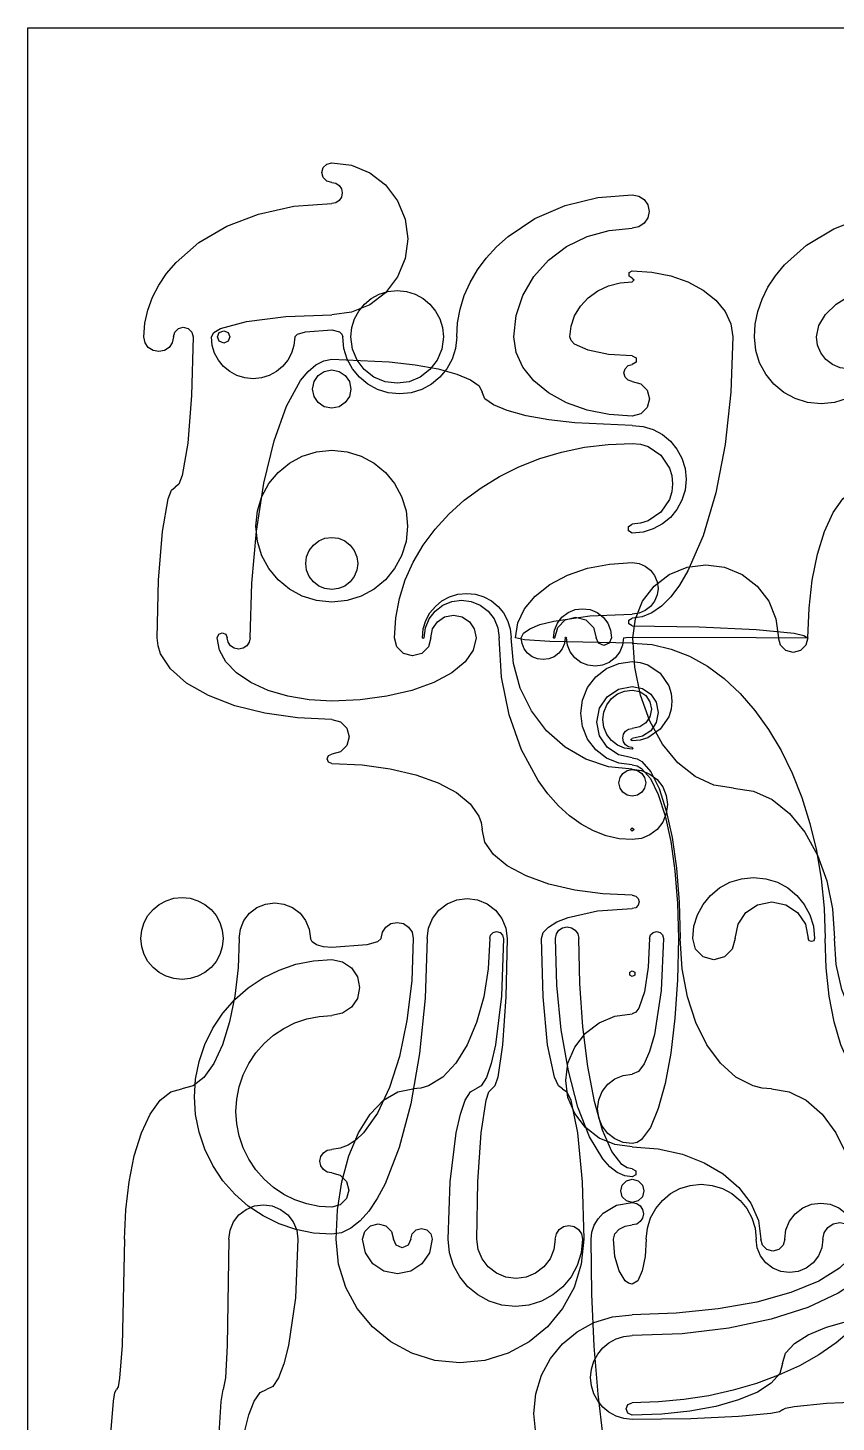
# Model space of a CAD drawing. Extents: x 13 to 254, y 51 to 292.
# Drawn here: x 12.7 to 93.1, y 153.6 to 292.1 of the extents above; entities that cross this region are included whole.
import ezdxf

# ---------------------------------------------------------------- set-up
doc = ezdxf.new("R2010")
doc.units = 0

msp = doc.modelspace()

# ---------------------------------------------------------------- linework, layer by layer
at = {"layer": 'Layer 1', "color": 7}
for points in [[(12.704984, 292.095016), (253.740097, 292.095016), (253.740097, 51.080186), (12.704984, 51.080186), (12.704984, 292.095016)], [(42.91995, 276.738716), (42.429397, 276.870142), (42.070287, 277.229203), (41.938844, 277.719691), (42.070287, 278.210178), (42.429397, 278.569239), (42.91995, 278.700665)], [(42.91995, 278.700689), (44.893311, 278.438922), (46.701529, 277.687554), (48.256429, 276.497485), (49.469837, 274.919616), (50.22979, 273.07998), (50.483108, 271.138543), (50.22979, 269.197107), (49.469837, 267.357471), (48.256429, 265.779602), (46.701529, 264.589533), (44.893311, 263.838165), (42.91995, 263.576398)], [(42.91995, 276.738716), (43.326057, 276.654978), (43.657374, 276.430206), (43.880591, 276.097863), (43.962399, 275.691415), (43.880591, 275.284966), (43.657374, 274.952624), (43.326057, 274.727851), (42.91995, 274.644114)], [(24.251277, 261.38775), (24.347661, 262.743136), (24.630558, 264.05937), (25.090583, 265.329787), (25.718354, 266.547725), (26.504485, 267.70652), (27.439593, 268.799509), (29.719205, 270.761415), (32.482117, 272.380135), (35.65326, 273.602363), (39.157561, 274.374792), (42.91995, 274.644114)], [(55.341536, 261.38775), (55.426997, 262.784388), (55.680216, 264.157371), (56.096449, 265.497432), (56.670955, 266.795305), (57.398988, 268.041725), (58.275805, 269.227427), (59.296663, 270.343143), (60.456818, 271.379609), (63.116796, 273.144262), (66.122763, 274.442743), (69.383103, 275.244348), (72.8062, 275.518373)], [(72.8062, 275.518373), (73.452209, 275.385747), (73.97935, 275.028593), (74.334552, 274.500173), (74.464746, 273.853752), (74.334552, 273.207331), (73.97935, 272.678912), (73.452209, 272.321757), (72.8062, 272.189132)], [(84.940687, 261.38775), (85.027552, 262.663773), (85.284934, 263.918182), (85.70801, 265.142513), (86.291959, 266.3283), (87.03196, 267.467077), (87.923192, 268.55038), (90.140058, 270.516696), (92.843763, 272.128951), (95.899144, 273.315293), (99.213081, 274.04767), (102.69245, 274.298029)], [(61.032356, 261.38775), (61.260678, 263.504835), (61.928587, 265.52126), (63.0105, 267.380362), (64.480835, 269.02548), (66.274066, 270.374373), (68.300545, 271.366925), (70.498511, 271.979668), (72.8062, 272.189132)], [(72.8062, 267.235563), (72.490147, 267.418012), (72.490147, 267.78291), (72.8062, 267.965359)], [(72.8062, 267.965359), (74.761951, 267.837804), (76.624712, 267.464668), (78.34214, 266.860244), (79.861891, 266.038822), (81.10799, 265.037011), (82.024904, 263.904892), (82.590953, 262.67697), (82.784454, 261.38775)], [(44.818659, 261.38775), (44.91219, 262.31543), (45.18044, 263.179474), (45.604897, 263.961372), (46.167049, 264.642614), (46.848383, 265.204691), (47.630385, 265.629091), (48.494545, 265.897305), (49.422349, 265.990823), (50.350153, 265.897305), (51.214313, 265.629091), (51.996316, 265.204691), (52.677649, 264.642614), (53.239801, 263.961372), (53.664258, 263.179474), (53.932508, 262.31543), (54.026039, 261.38775)], [(66.597367, 261.38775), (66.717771, 262.463913), (67.069987, 263.488907), (67.640524, 264.433931), (68.415892, 265.270182), (69.361537, 265.955855), (70.430183, 266.460392), (71.589261, 266.771864), (72.8062, 266.878339)], [(72.8062, 267.235563), (72.982781, 267.056951), (72.8062, 266.878339)], [(91.117721, 261.38775), (91.342181, 262.535906), (91.998794, 263.629472), (93.062411, 264.637717), (94.50788, 265.529912), (96.270784, 266.261455), (98.262993, 266.799745), (100.423788, 267.132053), (102.69245, 267.245651)], [(30.951631, 261.38775), (31.183723, 261.816728), (31.862665, 262.225309), (34.45707, 262.935358), (38.339872, 263.409797), (42.91995, 263.576398)], [(27.185222, 261.38775), (27.315264, 261.873008), (27.670545, 262.228241), (28.155868, 262.358266), (28.64119, 262.228241), (28.996471, 261.873008), (29.126513, 261.38775)], [(31.554018, 261.38775), (31.736881, 261.82341), (32.173727, 262.00354), (32.610573, 261.82341), (32.793437, 261.38775)], [(39.246021, 261.38775), (39.525683, 261.659694), (40.32209, 261.890237), (42.91995, 262.098374)], [(42.91995, 262.098374), (43.697602, 261.890237), (43.936001, 261.659694), (44.019716, 261.38775)], [(27.185222, 261.38775), (27.06824, 260.818713), (26.753468, 260.354404), (26.28783, 260.041552), (25.718249, 259.926883), (25.148669, 260.041552), (24.683031, 260.354404), (24.368259, 260.818713), (24.251277, 261.38775)], [(29.126513, 261.38775), (28.986636, 255.572039), (28.605178, 250.82285), (28.0394, 247.62083), (27.705284, 246.750211), (27.34656, 246.446625)], [(39.246021, 261.38775), (39.161765, 260.552057), (38.920114, 259.773691), (38.537745, 259.069324), (38.031336, 258.455633), (37.417562, 257.949291), (36.713102, 257.566973), (35.93463, 257.325355), (35.098826, 257.24111), (34.263021, 257.325355), (33.48455, 257.566973), (32.78009, 257.949291), (32.166316, 258.455633), (31.659906, 259.069324), (31.277538, 259.773691), (31.035887, 260.552057), (30.951631, 261.38775)], [(32.793437, 261.38775), (32.610573, 260.95209), (32.173727, 260.77196), (31.736881, 260.95209), (31.554018, 261.38775)], [(55.341536, 261.38775), (55.226527, 260.247032), (54.896674, 259.184563), (54.374742, 258.223105), (53.683494, 257.385418), (52.845695, 256.694263), (51.884108, 256.172401), (50.821497, 255.842592), (49.680626, 255.727598), (48.539755, 255.842592), (47.477145, 256.172401), (46.515558, 256.694263), (45.677758, 257.385418), (44.986511, 258.223105), (44.464579, 259.184563), (44.134726, 260.247032), (44.019716, 261.38775)], [(54.026039, 261.38775), (53.86668, 260.186727), (53.409262, 259.086213), (52.684771, 258.139873), (51.724194, 257.401371), (50.604259, 256.93885), (49.422349, 256.784676), (48.24044, 256.93885), (47.120504, 257.401371), (46.159928, 258.139873), (45.435437, 259.086213), (44.978018, 260.186727), (44.818659, 261.38775)], [(72.8062, 253.527499), (70.498511, 253.679927), (68.300545, 254.125825), (66.274066, 254.848114), (64.480835, 255.829713), (63.0105, 257.026879), (61.928587, 258.379762), (61.260678, 259.84713), (61.032356, 261.38775)], [(72.8062, 259.517456), (70.430183, 259.659823), (68.415892, 260.065252), (67.069987, 260.672019), (66.717771, 261.02117), (66.597367, 261.38775)], [(82.784454, 261.38775), (82.590953, 255.911117), (82.024904, 250.69488), (81.10799, 245.885616), (79.861891, 241.629902), (78.34214, 238.140487), (77.504864, 236.737662), (76.624712, 235.572878), (75.708227, 234.653724), (74.761951, 233.987789), (73.792428, 233.582662), (72.8062, 233.445934)], [(98.215275, 261.38775), (98.080428, 260.05028), (97.693682, 258.804557), (97.081727, 257.677266), (96.271253, 256.695094), (95.288949, 255.884729), (94.161508, 255.272855), (92.915617, 254.886161), (91.577969, 254.751333), (90.24032, 254.886161), (88.99443, 255.272855), (87.866988, 255.884729), (86.884685, 256.695094), (86.074211, 257.677266), (85.462256, 258.804557), (85.07551, 260.05028), (84.940663, 261.38775)], [(97.447772, 261.38775), (97.338213, 260.562049), (97.023739, 259.805449), (96.525653, 259.154843), (95.865259, 258.647124), (95.095306, 258.329142), (94.282746, 258.223148), (93.470186, 258.329142), (92.700233, 258.647124), (92.039839, 259.154843), (91.541754, 259.805449), (91.227279, 260.562049), (91.117721, 261.38775)], [(34.80459, 231.5055), (34.961965, 236.92683), (35.422335, 242.090392), (36.168066, 246.851091), (37.181524, 251.06383), (38.417544, 254.518009), (39.814336, 257.05969), (40.559718, 257.969563), (41.329329, 258.628773), (42.117846, 259.029808), (42.91995, 259.165156)], [(42.91995, 259.165156), (48.638462, 258.915497), (51.210437, 258.614114), (53.486374, 258.204529), (55.352492, 257.704998), (56.725629, 257.140492), (57.573313, 256.528216), (57.863075, 255.885376)], [(72.8062, 259.517456), (73.180809, 259.301204), (73.180809, 258.8687), (72.8062, 258.652448)], [(42.91995, 254.307545), (42.179623, 254.459367), (41.575489, 254.868551), (41.168391, 255.474049), (41.019172, 256.21481), (41.168391, 256.955571), (41.575489, 257.561068), (42.179623, 257.970253), (42.91995, 258.122074)], [(42.91995, 258.122074), (43.660277, 257.970253), (44.264411, 257.561068), (44.671509, 256.955571), (44.820728, 256.21481), (44.671509, 255.474049), (44.264411, 254.868551), (43.660277, 254.459367), (42.91995, 254.307545)], [(72.8062, 256.972062), (72.386047, 257.084626), (72.078474, 257.392158), (71.965894, 257.812255), (72.078474, 258.232352), (72.386047, 258.539884), (72.8062, 258.652448)], [(72.8062, 256.972062), (73.667456, 256.74132), (74.297939, 256.110921), (74.528712, 255.24978), (74.297939, 254.38864), (73.667456, 253.758241), (72.8062, 253.527499)], [(72.8062, 252.60562), (67.087714, 252.855276), (64.515747, 253.156657), (62.239815, 253.566238), (60.373695, 254.065766), (59.000553, 254.630268), (58.152856, 255.242539), (57.863075, 255.885376)], [(72.8062, 252.60562), (73.884552, 252.494777), (74.888691, 252.181254), (75.797174, 251.686534), (76.588561, 251.032101), (77.241408, 250.23944), (77.734274, 249.330035), (78.045718, 248.325371), (78.154298, 247.246931), (78.045718, 246.168492), (77.734274, 245.163827), (77.241408, 244.254423), (76.588561, 243.461762), (75.797174, 242.807329), (74.888691, 242.312609), (73.884552, 241.999086), (72.8062, 241.888243)], [(49.161657, 231.5055), (49.283732, 233.479569), (49.642031, 235.396614), (50.224669, 237.24693), (51.019763, 239.020811), (52.015426, 240.708553), (53.199774, 242.300451), (54.560922, 243.786799), (56.086984, 245.157893), (57.766075, 246.404028), (59.586311, 247.515499), (61.535807, 248.482601), (63.602677, 249.295629), (65.775036, 249.944877), (68.041, 250.420642), (70.388683, 250.713218), (72.8062, 250.8129)], [(72.8062, 250.8129), (73.613498, 250.729668), (74.365208, 250.494744), (75.637692, 249.634138), (76.495305, 248.359727), (76.728425, 247.607546), (76.809697, 246.800156), (76.728425, 245.992766), (76.495305, 245.240585), (75.637692, 243.966174), (74.365208, 243.105568), (73.613498, 242.870644), (72.8062, 242.787412)], [(42.91995, 235.038586), (41.399632, 235.19438), (39.98389, 235.636004), (38.702971, 236.333163), (37.587121, 237.25556), (36.666587, 238.3729), (35.971614, 239.654886), (35.53245, 241.071222), (35.379341, 242.591612), (35.53245, 244.112001), (35.971614, 245.528337), (36.666587, 246.810323), (37.587121, 247.927663), (38.702971, 248.85006), (39.98389, 249.547219), (41.399632, 249.988844), (42.91995, 250.144637)], [(42.91995, 250.144637), (44.440268, 249.988844), (45.85601, 249.547219), (47.136929, 248.85006), (48.252779, 247.927663), (49.173313, 246.810323), (49.868286, 245.528337), (50.30745, 244.112001), (50.460559, 242.591612), (50.30745, 241.071222), (49.868286, 239.654886), (49.173313, 238.3729), (48.252779, 237.25556), (47.136929, 236.333163), (45.85601, 235.636004), (44.440268, 235.19438), (42.91995, 235.038586)], [(25.566583, 231.5055), (25.702075, 237.223221), (26.087926, 242.070471), (26.665392, 245.3093), (26.997682, 246.156883), (27.34656, 246.446625)], [(90.266441, 231.5055), (90.37569, 234.43398), (90.695279, 237.223221), (91.212965, 239.794844), (91.916507, 242.070471), (92.774551, 243.936341), (93.744203, 245.3093), (94.79591, 246.156883), (95.900118, 246.446625)], [(72.8062, 241.888243), (72.416796, 242.113035), (72.416796, 242.56262), (72.8062, 242.787412)], [(42.91995, 236.291369), (42.244457, 236.380974), (41.625493, 236.638172), (41.093241, 237.045539), (40.677884, 237.585653), (40.417748, 238.215372), (40.331036, 238.879937), (40.417748, 239.544503), (40.677884, 240.174221), (41.093241, 240.714335), (41.625493, 241.121703), (42.244457, 241.378901), (42.91995, 241.468505)], [(42.91995, 241.468505), (43.595443, 241.378901), (44.214407, 241.121703), (44.746659, 240.714335), (45.162016, 240.174221), (45.422152, 239.544503), (45.508864, 238.879937), (45.422152, 238.215372), (45.162016, 237.585653), (44.746659, 237.045539), (44.214407, 236.638172), (43.595443, 236.380974), (42.91995, 236.291369)], [(61.184513, 231.5055), (61.409884, 232.967936), (62.069162, 234.360838), (63.137093, 235.645066), (64.588427, 236.781477), (66.358482, 237.713263), (68.358773, 238.398897), (70.528334, 238.822166), (72.8062, 238.966859)], [(72.8062, 238.966859), (73.473733, 238.87831), (74.085403, 238.624143), (74.611383, 238.221576), (75.021845, 237.687827), (75.278916, 237.065529), (75.364606, 236.408795), (75.278916, 235.752061), (75.021845, 235.129763), (74.611383, 234.596013), (74.085403, 234.193446), (73.473733, 233.939279), (72.8062, 233.850731)], [(72.86406, 231.5055), (73.114643, 233.394042), (73.833908, 235.124539), (74.97313, 236.612606), (76.483584, 237.77386), (78.24462, 238.501149), (80.103107, 238.743579), (81.961595, 238.501149), (83.722631, 237.77386), (85.233084, 236.612606), (86.372306, 235.124539), (87.091572, 233.394042), (87.342155, 231.5055)], [(51.932519, 231.5055), (52.022089, 232.393893), (52.278979, 233.221345), (52.68546, 233.970129), (53.223805, 234.622521), (53.876284, 235.160794), (54.625169, 235.567221), (55.452732, 235.824076), (56.341243, 235.913634), (57.229755, 235.824076), (58.057318, 235.567221), (58.806203, 235.160794), (59.458682, 234.622521), (59.997026, 233.970129), (60.403508, 233.221345), (60.660398, 232.393893), (60.749967, 231.5055)], [(52.109398, 231.5055), (52.238265, 232.476717), (52.60816, 233.366656), (53.194026, 234.131922), (53.970803, 234.729117), (54.876448, 235.103139), (55.832209, 235.227812), (56.787969, 235.103139), (57.693614, 234.729117), (58.470392, 234.131922), (59.056257, 233.366656), (59.426152, 232.476717), (59.555019, 231.5055)], [(64.972536, 231.5055), (65.072401, 232.258141), (65.35905, 232.947797), (65.813064, 233.540836), (66.415025, 234.003631), (67.116852, 234.293478), (67.857515, 234.390093), (68.598179, 234.293478), (69.300005, 234.003631), (69.901966, 233.540836), (70.355981, 232.947797), (70.64263, 232.258141), (70.742495, 231.5055)], [(52.767637, 231.5055), (52.946737, 232.379703), (53.429891, 233.093124), (54.144978, 233.573886), (55.019876, 233.750113), (55.894775, 233.573886), (56.609862, 233.093124), (57.093016, 232.379703), (57.272116, 231.5055)], [(61.762681, 231.5055), (61.97684, 231.965168), (62.603319, 232.402981), (63.618122, 232.806635), (64.997253, 233.163829), (68.580028, 233.672211), (72.8062, 233.850731)], [(65.11587, 231.5055), (65.390807, 232.531441), (66.141949, 233.282482), (67.168027, 233.557383), (68.194106, 233.282482), (68.945248, 232.531441), (69.220185, 231.5055)], [(72.8062, 232.681665), (72.475218, 232.872732), (72.475218, 233.254867), (72.8062, 233.445934)], [(42.91995, 223.38207), (39.518667, 223.539602), (36.279104, 224.000429), (33.292293, 224.746902), (30.649266, 225.761368), (28.482152, 226.998617), (26.887529, 228.396798), (25.903104, 229.913297), (25.651498, 230.702599), (25.566583, 231.5055)], [(31.533074, 231.5055), (31.678378, 231.856249), (32.029173, 232.001533), (32.379969, 231.856249), (32.525273, 231.5055)], [(42.91995, 225.205342), (40.688107, 225.327516), (38.562381, 225.684913), (36.602505, 226.263842), (34.868212, 227.050615), (33.446203, 228.010169), (32.399848, 229.094534), (31.753891, 230.270661), (31.533074, 231.5055)], [(34.80459, 231.5055), (34.713532, 231.063626), (34.468952, 230.703115), (34.107277, 230.460222), (33.664932, 230.371202), (33.222586, 230.460222), (32.860911, 230.703115), (32.616331, 231.063626), (32.525273, 231.5055)], [(57.272116, 231.5055), (56.993795, 230.270661), (56.179623, 229.094534), (54.860784, 228.010169), (53.068464, 227.050615), (50.882539, 226.263842), (48.412286, 225.684913), (45.732994, 225.327516), (42.91995, 225.205342)], [(52.767637, 231.5055), (52.526082, 230.604126), (51.866142, 229.944274), (50.964647, 229.702752), (50.063152, 229.944274), (49.403212, 230.604126), (49.161657, 231.5055)], [(52.109398, 231.5055), (52.020959, 231.417072), (51.932519, 231.5055)], [(72.8062, 211.439617), (71.496484, 211.537806), (70.208951, 211.82874), (68.952291, 212.306968), (67.735193, 212.967041), (66.566345, 213.803509), (65.454438, 214.810921), (64.40816, 215.983827), (63.4362, 217.316778), (61.781373, 220.372938), (60.563705, 223.826619), (59.81199, 227.57256), (59.555019, 231.5055)], [(72.8062, 218.429553), (70.443162, 218.683126), (68.192479, 219.424901), (66.117396, 220.626466), (64.281156, 222.259409), (62.775556, 224.250958), (61.667693, 226.501552), (60.983765, 228.942597), (60.749967, 231.5055)], [(72.8062, 230.97919), (64.588427, 231.133343), (62.097803, 231.300636), (61.184513, 231.5055)], [(66.121961, 231.5055), (66.046512, 230.93687), (65.829944, 230.415826), (65.486931, 229.967776), (65.032141, 229.618129), (64.501902, 229.399146), (63.942321, 229.326152), (63.38274, 229.399146), (62.852501, 229.618129), (62.397711, 229.967776), (62.054697, 230.415826), (61.83813, 230.93687), (61.762681, 231.5055)], [(65.11587, 231.5055), (65.080037, 231.443443), (65.008369, 231.443443), (64.972536, 231.5055)], [(66.121961, 231.5055), (66.157023, 231.566222), (66.227149, 231.566222), (66.262211, 231.5055)], [(71.932422, 231.5055), (71.834283, 230.76587), (71.55259, 230.088137), (71.106424, 229.505349), (70.514869, 229.050555), (69.825176, 228.765719), (69.097316, 228.670774), (68.369457, 228.765719), (67.679764, 229.050555), (67.088209, 229.505349), (66.642043, 230.088137), (66.36035, 230.76587), (66.262211, 231.5055)], [(70.742495, 231.5055), (70.519558, 230.967354), (69.98134, 230.744447), (69.443122, 230.967354), (69.220185, 231.5055)], [(71.932422, 231.5055), (72.188345, 231.541877), (72.8062, 231.556945)], [(72.8062, 232.681665), (79.466324, 232.592135), (85.112505, 232.337175), (88.885163, 231.955599), (89.872446, 231.73603), (90.209944, 231.5055)], [(72.8062, 231.556945), (85.106487, 231.541877), (90.201432, 231.5055)], [(82.878129, 216.564375), (80.915358, 216.854117), (79.045911, 217.7017), (77.322318, 219.074659), (75.797113, 220.940529), (74.546541, 223.216156), (73.626335, 225.787779), (73.058255, 228.57702), (72.86406, 231.5055)], [(90.266441, 231.5055), (90.070552, 230.774532), (89.535375, 230.239427), (88.80431, 230.043565), (88.073244, 230.239427), (87.538067, 230.774532), (87.342179, 231.5055)], [(90.209944, 231.5055), (90.207816, 231.501815), (90.20356, 231.501815), (90.201432, 231.5055)], [(72.8062, 230.97919), (74.765725, 230.827628), (76.668645, 230.382782), (78.505327, 229.659405), (80.266139, 228.672255), (81.941445, 227.436086), (83.521614, 225.965656), (84.997011, 224.27572), (86.358003, 222.381034), (87.594956, 220.296354), (88.698238, 218.036435), (89.658214, 215.616034), (90.465252, 213.049907), (91.109717, 210.352809), (91.581976, 207.539496), (91.872396, 204.624724), (91.971344, 201.62325)], [(72.8062, 218.8633), (71.467072, 219.040936), (70.240011, 219.550816), (69.184852, 220.3584), (68.361431, 221.429146), (67.845724, 222.677527), (67.673822, 223.994991), (67.845724, 225.312455), (68.361431, 226.560836), (69.184852, 227.631582), (70.240011, 228.439165), (71.467072, 228.949046), (72.8062, 229.126682)], [(72.8062, 229.126682), (73.599128, 229.044915), (74.337456, 228.814158), (75.587284, 227.968851), (76.429624, 226.717113), (76.658592, 225.978317), (76.738417, 225.185297), (76.658592, 224.392276), (76.429624, 223.65348), (75.587284, 222.401742), (74.337456, 221.556435), (73.599128, 221.325678), (72.8062, 221.243911)], [(72.8062, 219.579016), (71.4294, 219.860183), (70.305672, 220.62034), (69.548334, 221.745889), (69.270705, 223.12323), (69.548334, 224.500571), (70.305672, 225.62612), (71.4294, 226.386277), (72.8062, 226.667444)], [(72.8062, 220.421098), (72.037993, 220.523001), (71.334075, 220.8155), (70.728771, 221.27878), (70.256405, 221.893026), (69.960564, 222.609175), (69.86195, 223.364954), (69.960564, 224.120732), (70.256405, 224.836881), (70.728771, 225.451128), (71.334075, 225.914407), (72.037993, 226.206906), (72.8062, 226.308809)], [(72.8062, 226.667444), (73.81113, 226.464585), (74.631767, 225.911371), (75.185055, 225.090844), (75.387941, 224.086048), (75.185055, 223.081252), (74.631767, 222.260726), (73.81113, 221.707511), (72.8062, 221.504652)], [(72.8062, 226.308809), (73.548469, 226.158972), (74.154614, 225.750353), (74.563289, 225.144289), (74.713146, 224.402119), (74.563289, 223.659949), (74.154614, 223.053885), (73.548469, 222.645265), (72.8062, 222.495428)], [(42.91995, 223.38207), (43.781774, 223.151176), (44.412673, 222.520362), (44.643598, 221.658653), (44.412673, 220.796945), (43.781774, 220.16613), (42.91995, 219.935236)], [(72.8062, 220.581314), (72.435154, 220.657897), (72.132454, 220.863315), (71.928524, 221.166996), (71.853787, 221.538371), (71.928524, 221.909746), (72.132454, 222.213428), (72.435154, 222.418845), (72.8062, 222.495428)], [(72.8062, 221.243911), (72.693281, 221.309097), (72.693281, 221.439467), (72.8062, 221.504652)], [(72.8062, 220.581314), (72.886319, 220.501206), (72.8062, 220.421098)], [(42.91995, 219.007428), (42.594023, 219.144474), (42.459303, 219.471332), (42.594023, 219.798191), (42.91995, 219.935236)], [(42.91995, 219.007428), (45.931511, 218.874544), (48.736489, 218.493428), (51.274793, 217.89038), (53.486335, 217.091702), (55.311024, 216.123696), (56.68877, 215.012665), (57.559484, 213.784909), (57.785925, 213.135478), (57.863075, 212.46673)], [(72.8062, 219.579016), (73.293583, 219.486312), (73.766888, 219.214219), (74.661676, 218.167963), (75.471395, 216.512453), (76.176877, 214.319894), (76.758953, 211.662489), (77.198454, 208.612444), (77.476211, 205.241963), (77.573057, 201.62325)], [(72.8062, 215.759228), (72.288663, 215.8637), (71.866037, 216.148604), (71.581095, 216.571173), (71.476609, 217.088641), (71.581095, 217.606109), (71.866037, 218.028678), (72.288663, 218.313583), (72.8062, 218.418055)], [(72.8062, 218.8633), (73.276711, 218.774292), (73.733631, 218.513044), (74.597443, 217.508492), (75.379131, 215.91897), (76.06019, 213.813806), (76.622115, 211.262326), (77.046402, 208.333856), (77.314544, 205.097721), (77.408037, 201.62325)], [(72.8062, 218.429553), (73.718218, 218.308574), (74.553912, 217.961318), (75.272532, 217.41131), (75.833326, 216.682075), (76.18455, 215.831861), (76.301624, 214.934597), (76.18455, 214.037334), (75.833326, 213.187119), (75.272532, 212.457884), (74.553912, 211.907876), (73.718218, 211.56062), (72.8062, 211.439641)], [(72.8062, 218.418055), (73.323737, 218.313583), (73.746363, 218.028678), (74.031305, 217.606109), (74.135791, 217.088641), (74.031305, 216.571173), (73.746363, 216.148604), (73.323737, 215.8637), (72.8062, 215.759228)], [(82.878129, 216.564375), (84.8409, 216.274633), (86.710348, 215.42705), (88.43394, 214.054091), (89.959146, 212.188221), (91.209717, 209.912594), (92.129923, 207.340971), (92.698003, 204.55173), (92.892199, 201.62325)], [(72.8062, 205.926031), (69.877328, 206.05287), (67.087714, 206.423912), (64.515747, 207.024945), (62.239815, 207.841757), (60.373695, 208.837947), (59.000553, 209.963713), (58.152856, 211.184744), (57.863075, 212.46673)], [(72.8062, 212.277993), (72.638532, 212.447641), (72.8062, 212.617288)], [(72.8062, 212.617288), (72.973868, 212.447641), (72.8062, 212.277993)], [(78.810874, 201.62325), (78.934001, 202.844484), (79.287136, 203.981945), (79.845908, 205.011267), (80.585946, 205.908081), (81.48288, 206.64802), (82.51234, 207.206717), (83.649953, 207.559805), (84.871351, 207.682916), (86.092748, 207.559805), (87.230362, 207.206717), (88.259821, 206.64802), (89.156755, 205.908081), (89.896794, 205.011267), (90.455566, 203.981945), (90.808701, 202.844484), (90.931828, 201.62325)], [(23.947943, 201.62325), (24.032623, 202.444533), (24.271668, 203.209268), (24.648714, 203.901132), (25.147397, 204.503803), (25.751354, 205.00096), (26.444221, 205.37628), (27.209634, 205.613442), (28.03123, 205.696123), (28.852825, 205.613442), (29.618239, 205.37628), (30.311106, 205.00096), (30.915063, 204.503803), (31.413746, 203.901132), (31.790792, 203.209268), (32.029837, 202.444533), (32.114517, 201.62325)], [(33.714626, 201.62325), (33.837245, 202.547377), (34.189206, 203.394168), (34.746666, 204.122329), (35.485781, 204.69057), (36.347515, 205.046457), (37.256936, 205.165086), (38.166356, 205.046457), (39.028091, 204.69057), (39.767206, 204.122329), (40.324666, 203.394168), (40.676627, 202.547377), (40.799246, 201.62325)], [(52.406133, 201.62325), (52.543649, 202.659651), (52.93837, 203.60932), (53.563556, 204.425947), (54.392468, 205.063224), (55.358897, 205.462348), (56.378804, 205.59539), (57.398712, 205.462348), (58.36514, 205.063224), (59.194052, 204.425947), (59.819239, 203.60932), (60.21396, 202.659651), (60.351476, 201.62325)], [(72.8062, 205.926031), (73.141309, 205.836251), (73.386625, 205.590967), (73.476417, 205.255904), (73.386625, 204.92084), (73.141309, 204.675556), (72.8062, 204.585776)], [(83.028254, 201.62325), (83.3141, 203.038908), (84.093629, 204.19495), (85.249826, 204.974374), (86.665673, 205.260183), (88.081521, 204.974374), (89.237717, 204.19495), (90.017247, 203.038908), (90.303093, 201.62325)], [(63.768478, 201.62325), (63.94374, 202.203909), (64.456434, 202.75696), (65.286922, 203.266861), (66.415566, 203.718072), (69.347614, 204.360267), (72.8062, 204.585776)], [(47.831098, 201.62325), (47.956855, 202.246062), (48.299805, 202.754657), (48.808468, 203.097561), (49.431363, 203.223301), (50.054258, 203.097561), (50.562921, 202.754657), (50.905871, 202.246062), (51.031628, 201.62325)], [(58.627207, 201.62325), (58.719211, 201.966567), (58.97057, 202.217893), (59.313933, 202.309884), (59.657296, 202.217893), (59.908655, 201.966567), (60.000659, 201.62325)], [(65.159839, 201.62325), (65.252272, 202.071867), (65.500574, 202.437881), (65.867763, 202.684484), (66.316855, 202.774864), (66.765948, 202.684484), (67.133136, 202.437881), (67.381438, 202.071867), (67.473871, 201.62325)], [(74.515717, 201.62325), (74.609176, 201.971994), (74.864508, 202.227292), (75.213298, 202.320738), (75.562089, 202.227292), (75.817421, 201.971994), (75.910879, 201.62325)], [(32.114517, 201.62325), (32.029837, 200.801967), (31.790792, 200.037232), (31.413746, 199.345368), (30.915063, 198.742697), (30.311106, 198.24554), (29.618239, 197.87022), (28.852825, 197.633058), (28.03123, 197.550377), (27.209634, 197.633058), (26.444221, 197.87022), (25.751354, 198.24554), (25.147397, 198.742697), (24.648714, 199.345368), (24.271668, 200.037232), (24.032623, 200.801967), (23.947943, 201.62325)], [(33.714626, 201.62325), (33.604233, 198.69477), (33.281298, 195.905529), (32.758192, 193.333906), (32.047285, 191.058279), (31.180256, 189.192409), (30.200452, 187.81945), (29.137734, 186.971867), (28.021965, 186.682125)], [(42.91995, 200.731133), (42.094476, 200.80124), (41.420386, 200.992428), (40.965901, 201.275998), (40.799246, 201.62325)], [(47.831098, 201.62325), (47.457259, 201.281852), (46.392656, 200.992428), (42.91995, 200.731133)], [(51.031628, 201.62325), (50.866828, 197.400764), (50.394172, 193.467926), (49.646281, 189.908988), (48.655773, 186.808203), (47.455266, 184.24982), (46.077381, 182.318093), (45.332115, 181.613554), (44.554736, 181.097272), (43.749322, 180.77978), (42.91995, 180.671609)], [(52.406133, 201.62325), (52.213407, 195.700004), (51.660661, 190.183073), (50.786042, 185.190644), (49.627694, 180.840904), (48.223765, 177.252041), (47.441628, 175.779871), (46.6124, 174.54224), (45.740851, 173.553922), (44.831747, 172.829689), (43.889857, 172.384316), (42.91995, 172.232575)], [(58.627207, 201.62325), (58.472002, 198.612098), (58.026867, 195.807501), (57.322522, 193.26954), (56.389686, 191.058296), (55.259078, 189.233851), (53.96142, 187.856286), (52.527429, 186.985684), (51.76891, 186.759269), (50.987827, 186.682125)], [(60.000659, 201.62325), (59.791144, 195.905499), (59.194497, 191.058233), (58.775288, 189.192364), (58.301553, 187.819413), (57.787729, 186.971845), (57.248255, 186.682125)], [(60.351476, 201.62325), (60.23311, 195.807547), (59.910316, 191.058363), (59.431547, 187.856341), (59.148814, 186.985717), (58.845257, 186.682125)], [(65.87522, 186.682125), (65.450638, 186.985676), (65.055181, 187.856273), (64.385529, 191.058279), (63.934037, 195.80749), (63.768478, 201.62325)], [(72.8062, 177.92555), (72.050451, 178.041511), (71.307503, 178.385102), (70.582369, 178.949887), (69.880064, 179.72943), (68.563995, 181.907042), (67.399406, 184.866446), (66.444517, 188.475754), (65.741883, 192.554533), (65.308119, 196.978469), (65.159839, 201.62325)], [(72.8062, 178.721757), (72.279165, 178.833821), (71.761056, 179.165868), (70.765606, 180.465029), (69.847821, 182.569476), (69.035674, 185.429449), (68.369765, 188.91749), (67.879771, 192.859228), (67.577277, 197.134527), (67.473871, 201.62325)], [(77.408037, 201.62325), (77.314544, 197.515438), (77.046402, 193.689409), (76.622115, 190.227125), (76.06019, 187.210551), (75.379131, 184.721649), (74.597443, 182.842384), (73.733631, 181.654718), (73.276711, 181.345848), (72.8062, 181.240615)], [(74.515717, 201.62325), (74.385588, 198.76041), (74.015011, 196.333411), (73.460404, 194.711743), (73.141268, 194.287361), (72.8062, 194.142288)], [(75.910879, 201.62325), (75.67455, 196.46367), (75.00154, 192.089589), (74.528678, 190.405858), (73.994309, 189.166922), (73.414721, 188.402077), (72.8062, 188.140618)], [(86.637915, 186.682125), (85.711086, 186.759264), (84.81103, 186.985676), (83.109463, 187.856273), (81.569667, 189.233834), (80.228092, 191.058279), (79.121192, 193.269525), (78.285418, 195.80749), (77.757223, 198.612092), (77.573057, 201.62325)], [(83.02823, 201.62325), (82.745721, 200.569052), (81.973891, 199.797326), (80.919552, 199.514854), (79.865213, 199.797326), (79.093383, 200.569052), (78.810874, 201.62325)], [(90.931828, 201.62325), (90.838789, 201.402754), (90.617461, 201.311654), (90.396132, 201.402754), (90.303093, 201.62325)], [(97.317205, 186.682125), (96.269409, 186.971867), (95.271432, 187.81945), (94.351318, 189.192409), (93.53711, 191.058279), (92.869511, 193.333906), (92.378273, 195.905529), (92.075012, 198.69477), (91.971344, 201.62325)], [(102.69245, 188.404825), (100.771588, 188.66116), (98.942056, 189.411017), (97.255266, 190.625675), (95.762626, 192.276412), (94.538756, 194.289661), (93.638198, 196.564778), (93.082248, 199.032421), (92.892199, 201.62325)], [(42.91995, 172.232575), (41.111933, 172.352595), (39.358535, 172.704998), (37.679647, 173.278303), (36.095162, 174.061027), (34.62497, 175.041686), (33.288963, 176.208798), (32.107033, 177.55088), (31.09907, 179.05645), (30.299015, 180.682039), (29.727548, 182.376525), (29.384667, 184.116942), (29.270374, 185.880324), (29.384667, 187.643707), (29.727548, 189.384124), (30.299015, 191.07861), (31.09907, 192.704199), (32.107033, 194.209769), (33.288963, 195.551851), (34.62497, 196.718963), (36.095162, 197.699622), (37.679647, 198.482346), (39.358535, 199.055651), (41.111933, 199.408054), (42.91995, 199.528074)], [(42.91995, 199.528074), (44.000341, 199.307111), (44.882086, 198.710382), (45.476308, 197.82701), (45.694132, 196.74612), (45.476308, 195.665231), (44.882086, 194.781859), (44.000341, 194.185129), (42.91995, 193.964166)], [(72.8062, 197.834754), (72.553506, 197.980628), (72.553506, 198.272374), (72.8062, 198.418247)], [(72.8062, 198.418247), (73.058894, 198.272374), (73.058894, 197.980628), (72.8062, 197.834754)], [(42.91995, 174.920687), (41.658535, 175.004422), (40.435227, 175.250286), (39.263904, 175.650269), (38.158443, 176.196358), (37.132722, 176.880543), (36.200619, 177.694811), (35.376011, 178.631153), (34.672778, 179.681557), (34.114597, 180.815695), (33.715896, 181.997901), (33.476676, 183.212153), (33.396936, 184.442426), (33.476676, 185.6727), (33.715896, 186.886952), (34.114597, 188.069158), (34.672778, 189.203296), (35.376011, 190.2537), (36.200619, 191.190042), (37.132722, 192.00431), (38.158443, 192.688495), (39.263904, 193.234584), (40.435227, 193.634567), (41.658535, 193.880431), (42.91995, 193.964166)], [(72.8062, 180.907201), (71.079335, 181.13627), (69.496985, 181.793784), (68.136311, 182.835199), (67.074472, 184.215973), (66.409446, 185.825816), (66.18777, 187.524745), (66.409446, 189.223673), (67.074472, 190.833517), (68.136311, 192.214291), (69.496985, 193.255706), (71.079335, 193.913219), (72.8062, 194.142288)], [(72.8062, 181.240615), (71.905913, 181.360039), (71.080968, 181.702828), (70.371592, 182.245761), (69.818011, 182.965616), (69.471305, 183.804894), (69.355737, 184.690616), (69.471305, 185.576339), (69.818011, 186.415617), (70.371592, 187.135472), (71.080968, 187.678405), (71.905913, 188.021194), (72.8062, 188.140618)], [(22.329304, 171.741), (22.439698, 174.66948), (22.762632, 177.458721), (23.285738, 180.030344), (23.996646, 182.305971), (24.863674, 184.171841), (25.843478, 185.5448), (26.906196, 186.392383), (28.021965, 186.682125)], [(43.348423, 171.741), (43.496569, 174.66948), (43.929938, 177.458721), (44.631933, 180.030344), (45.585953, 182.305971), (46.749482, 184.171841), (48.064354, 185.5448), (49.490494, 186.392383), (50.987827, 186.682125)], [(54.495875, 171.741), (54.705387, 177.458721), (55.302028, 182.305971), (55.721233, 184.171841), (56.194965, 185.5448), (56.708785, 186.392383), (57.248255, 186.682125)], [(57.339014, 171.741), (57.45367, 177.458721), (57.780182, 182.305971), (58.268842, 185.5448), (58.550031, 186.392383), (58.845257, 186.682125)], [(65.87522, 186.682125), (66.288144, 186.392383), (66.681435, 185.5448), (67.364911, 182.305971), (67.821595, 177.458721), (67.981962, 171.741)], [(86.637915, 186.682125), (88.414639, 186.392383), (90.106886, 185.5448), (91.667103, 184.171841), (93.047738, 182.305971), (94.179771, 180.030344), (95.012752, 177.458721), (95.526985, 174.66948), (95.702773, 171.741)], [(42.91995, 178.324179), (42.464724, 178.417936), (42.093315, 178.669819), (41.843077, 179.042311), (41.751364, 179.497894), (41.843077, 179.953477), (42.093315, 180.32597), (42.464724, 180.577853), (42.91995, 180.671609)], [(72.8062, 180.907201), (75.383764, 180.720976), (77.784515, 180.186875), (79.957023, 179.341758), (81.849859, 178.222483), (83.411591, 176.86591), (84.59079, 175.308899), (85.336025, 173.588309), (85.595865, 171.741)], [(72.8062, 178.721757), (73.151014, 178.522705), (73.151014, 178.124602), (72.8062, 177.92555)], [(42.91995, 178.324179), (43.770931, 178.09619), (44.393892, 177.473312), (44.621912, 176.622445), (44.393892, 175.771578), (43.770931, 175.1487), (42.91995, 174.92071)], [(72.8062, 175.392228), (72.230041, 175.546589), (71.808263, 175.96831), (71.653882, 176.544392), (71.808263, 177.120474), (72.230041, 177.542196), (72.8062, 177.696556)], [(72.8062, 177.696556), (73.382359, 177.542196), (73.804137, 177.120474), (73.958518, 176.544392), (73.804137, 175.96831), (73.382359, 175.546589), (72.8062, 175.392228)], [(74.197799, 171.741), (74.30876, 172.841556), (74.626999, 173.866618), (75.130556, 174.794226), (75.797467, 175.602421), (76.605769, 176.269242), (77.533501, 176.772731), (78.5587, 177.090928), (79.659404, 177.201873), (80.760108, 177.090928), (81.785307, 176.772731), (82.713039, 176.269242), (83.521342, 175.602421), (84.188252, 174.794226), (84.691809, 173.866618), (85.010048, 172.841556), (85.121009, 171.741)], [(32.69596, 171.741), (32.814669, 172.635668), (33.15541, 173.455464), (33.695099, 174.160413), (34.410653, 174.710539), (35.244917, 175.055081), (36.125347, 175.169928), (37.005777, 175.055081), (37.840041, 174.710539), (38.555595, 174.160413), (39.095284, 173.455464), (39.436024, 172.635668), (39.554734, 171.741)], [(68.712238, 171.741), (68.791629, 172.456458), (69.023872, 173.137899), (69.400072, 173.766173), (69.911332, 174.322132), (71.239509, 175.113412), (72.8062, 175.391272)], [(72.8062, 175.391272), (73.238686, 175.302153), (73.591535, 175.06282), (73.829263, 174.708915), (73.916391, 174.276079), (73.829263, 173.843242), (73.591535, 173.489337), (73.238686, 173.250004), (72.8062, 173.160885)], [(87.955468, 171.741), (88.079675, 172.677094), (88.436193, 173.534849), (89.000872, 174.27244), (89.749558, 174.848038), (90.622451, 175.208534), (91.543647, 175.328699), (92.464844, 175.208534), (93.337737, 174.848038), (94.086423, 174.27244), (94.651102, 173.534849), (95.00762, 172.677094), (95.131826, 171.741)], [(45.98989, 171.741), (46.196435, 172.511735), (46.760728, 173.075952), (47.531566, 173.28247), (48.302404, 173.075952), (48.866697, 172.511735), (49.073242, 171.741)], [(70.935632, 171.741), (71.07802, 172.284366), (71.483508, 172.74501), (72.090364, 173.052803), (72.8062, 173.160885)], [(91.759342, 171.741), (91.892563, 172.389756), (92.251329, 172.91914), (92.782136, 173.275854), (93.431478, 173.406602), (94.080821, 173.275854), (94.611627, 172.91914), (94.970394, 172.389756), (95.103614, 171.741)], [(50.775156, 171.741), (50.917599, 172.272534), (51.306761, 172.661643), (51.838366, 172.804067), (52.36997, 172.661643), (52.759132, 172.272534), (52.901575, 171.741)], [(65.145015, 171.741), (65.251993, 172.270811), (65.543733, 172.70346), (65.97644, 172.995161), (66.506322, 173.102124), (67.036204, 172.995161), (67.468911, 172.70346), (67.76065, 172.270811), (67.867629, 171.741)], [(22.32928, 171.741), (22.092236, 161.176029), (21.829674, 157.9372), (21.678588, 157.089617), (21.51996, 156.799875)], [(32.69596, 171.741), (32.530848, 161.176029), (32.351661, 157.974023), (32.132233, 156.799875)], [(39.554734, 171.741), (39.308084, 165.925267), (38.635445, 161.176069), (38.170933, 159.351624), (37.637788, 157.974055), (37.04863, 157.103445), (36.41608, 156.799875)], [(67.981938, 171.741), (67.728712, 169.261736), (67.00909, 166.952909), (65.872503, 164.863875), (64.368382, 163.043989), (62.546158, 161.542606), (60.455263, 160.409083), (58.145126, 159.692775), (55.66518, 159.443037), (53.185234, 159.692775), (50.875098, 160.409083), (48.784203, 161.542606), (46.961979, 163.043989), (45.457858, 164.863875), (44.321271, 166.952909), (43.601649, 169.261736), (43.348423, 171.741)], [(52.901575, 171.741), (52.627386, 170.398925), (51.886175, 169.303546), (50.788703, 168.565318), (49.445732, 168.294697), (48.102761, 168.565318), (47.00529, 169.303546), (46.264079, 170.398925), (45.98989, 171.741)], [(50.775156, 171.741), (50.524328, 171.142272), (49.924199, 170.894655), (49.32407, 171.142272), (49.073242, 171.741)], [(67.867629, 171.741), (67.729591, 170.395703), (67.338584, 169.142959), (66.721422, 168.009528), (65.904917, 167.02217), (64.915884, 166.207643), (63.781136, 165.592707), (62.527488, 165.204122), (61.181752, 165.068648), (59.836016, 165.204122), (58.582367, 165.592707), (57.44762, 166.207643), (56.458587, 167.02217), (55.642082, 168.009528), (55.024919, 169.142959), (54.633912, 170.395703), (54.495875, 171.741)], [(65.145015, 171.741), (65.009911, 170.722774), (64.622112, 169.789761), (64.00789, 168.987455), (63.193515, 168.361355), (62.244036, 167.96923), (61.242014, 167.838522), (60.239993, 167.96923), (59.290514, 168.361355), (58.476139, 168.987455), (57.861917, 169.789761), (57.474118, 170.722774), (57.339014, 171.741)], [(72.8062, 143.965831), (72.401562, 144.101744), (72.003778, 144.504454), (71.239509, 146.08009), (70.534868, 148.632386), (69.911332, 152.10099), (69.400072, 156.331322), (69.023872, 161.111903), (68.791629, 166.29703), (68.712238, 171.741)], [(72.8062, 167.28264), (72.439566, 167.369098), (72.090364, 167.622012), (71.483508, 168.588463), (71.07802, 170.034859), (70.935632, 171.741)], [(95.103614, 171.741), (94.994505, 170.999468), (94.671217, 170.270495), (94.139804, 169.559002), (93.406324, 168.869908), (91.357386, 167.578596), (88.572853, 166.435914), (85.176816, 165.498988), (81.339051, 164.809571), (77.176523, 164.383966), (72.8062, 164.238475)], [(74.197799, 171.741), (74.09187, 170.034859), (73.790209, 168.588463), (73.338742, 167.622012), (72.8062, 167.28264)], [(99.017613, 171.741), (98.889352, 170.135209), (98.509314, 168.556617), (97.88462, 167.015877), (97.022388, 165.523642), (95.929737, 164.090565), (94.613788, 162.7273), (93.081658, 161.444501), (91.340468, 160.25282), (89.417889, 159.17357), (87.348305, 158.223903), (85.148904, 157.408232), (82.836873, 156.730969), (80.4294, 156.196528), (77.943672, 155.809321), (75.396876, 155.57376), (72.8062, 155.49426)], [(97.472446, 171.741), (97.345097, 170.761522), (96.971315, 169.810337), (96.3635, 168.892262), (95.53405, 168.012111), (94.495363, 167.174701), (93.259838, 166.384845), (90.24787, 164.967062), (86.597333, 163.797283), (82.407416, 162.914033), (77.777309, 162.355832), (72.8062, 162.161205)], [(91.759342, 171.741), (91.644448, 170.875087), (91.314658, 170.081639), (90.792315, 169.399347), (90.099759, 168.866902), (89.292308, 168.533433), (88.440176, 168.422277), (87.588043, 168.533433), (86.780592, 168.866902), (86.088036, 169.399347), (85.565693, 170.081639), (85.235903, 170.875087), (85.121009, 171.741)], [(87.955492, 171.741), (87.797427, 171.151172), (87.365586, 170.719388), (86.775679, 170.561344), (86.185772, 170.719388), (85.75393, 171.151172), (85.595865, 171.741)], [(72.8062, 144.594004), (70.828788, 144.796229), (68.987348, 145.370291), (67.321234, 146.276778), (65.869802, 147.476281), (64.672404, 148.92939), (63.768395, 150.596692), (63.19713, 152.438779), (62.997963, 154.41624), (63.19713, 156.3937), (63.768395, 158.235787), (64.672404, 159.90309), (65.869802, 161.356198), (67.321234, 162.555701), (68.987348, 163.462189), (70.828788, 164.03625), (72.8062, 164.238475)], [(87.749325, 159.389949), (88.052916, 160.421133), (88.92363, 161.381582), (90.301376, 162.250719), (92.126065, 163.00797), (94.337607, 163.632759), (96.875911, 164.104511), (99.680889, 164.402651), (102.69245, 164.506603)], [(72.8062, 153.837755), (71.968901, 153.924045), (71.189252, 154.167671), (70.483893, 154.551954), (69.869465, 155.060216), (69.362609, 155.675779), (68.979965, 156.381962), (68.738176, 157.162089), (68.653882, 157.99948), (68.738176, 158.836871), (68.979965, 159.616998), (69.362609, 160.323181), (69.869465, 160.938744), (70.483893, 161.447006), (71.189252, 161.831289), (71.968901, 162.074915), (72.8062, 162.161205)], [(87.749325, 159.389949), (87.459544, 158.387078), (86.611847, 157.43189), (85.238705, 156.551227), (83.372585, 155.771928), (81.096653, 155.132953), (78.524686, 154.662777), (75.735072, 154.372518), (72.8062, 154.273295)], [(20.710641, 141.85875), (20.947685, 152.423721), (21.210247, 155.66255), (21.361333, 156.510133), (21.51996, 156.799875)], [(31.568507, 141.85875), (31.733618, 152.423721), (31.912805, 155.625727), (32.132233, 156.799875)], [(33.277402, 141.85875), (33.51632, 147.576471), (34.1967, 152.423721), (34.67474, 154.289591), (35.21496, 155.66255), (35.800895, 156.510133), (36.41608, 156.799875)], [(72.8062, 154.273271), (72.374458, 154.452081), (72.195624, 154.883765), (72.374458, 155.31545), (72.8062, 155.49426)], [(87.749325, 154.773811), (88.039041, 154.957282), (88.886693, 155.132031), (92.12593, 155.435717), (96.973875, 155.638635), (102.69245, 155.70989)], [(87.749325, 154.773811), (87.445734, 154.585163), (86.57502, 154.409456), (83.372585, 154.111919), (78.622739, 153.911315), (72.8062, 153.837755)]]:
    msp.add_lwpolyline(points, dxfattribs=at)

doc.saveas('drawing.dxf')
